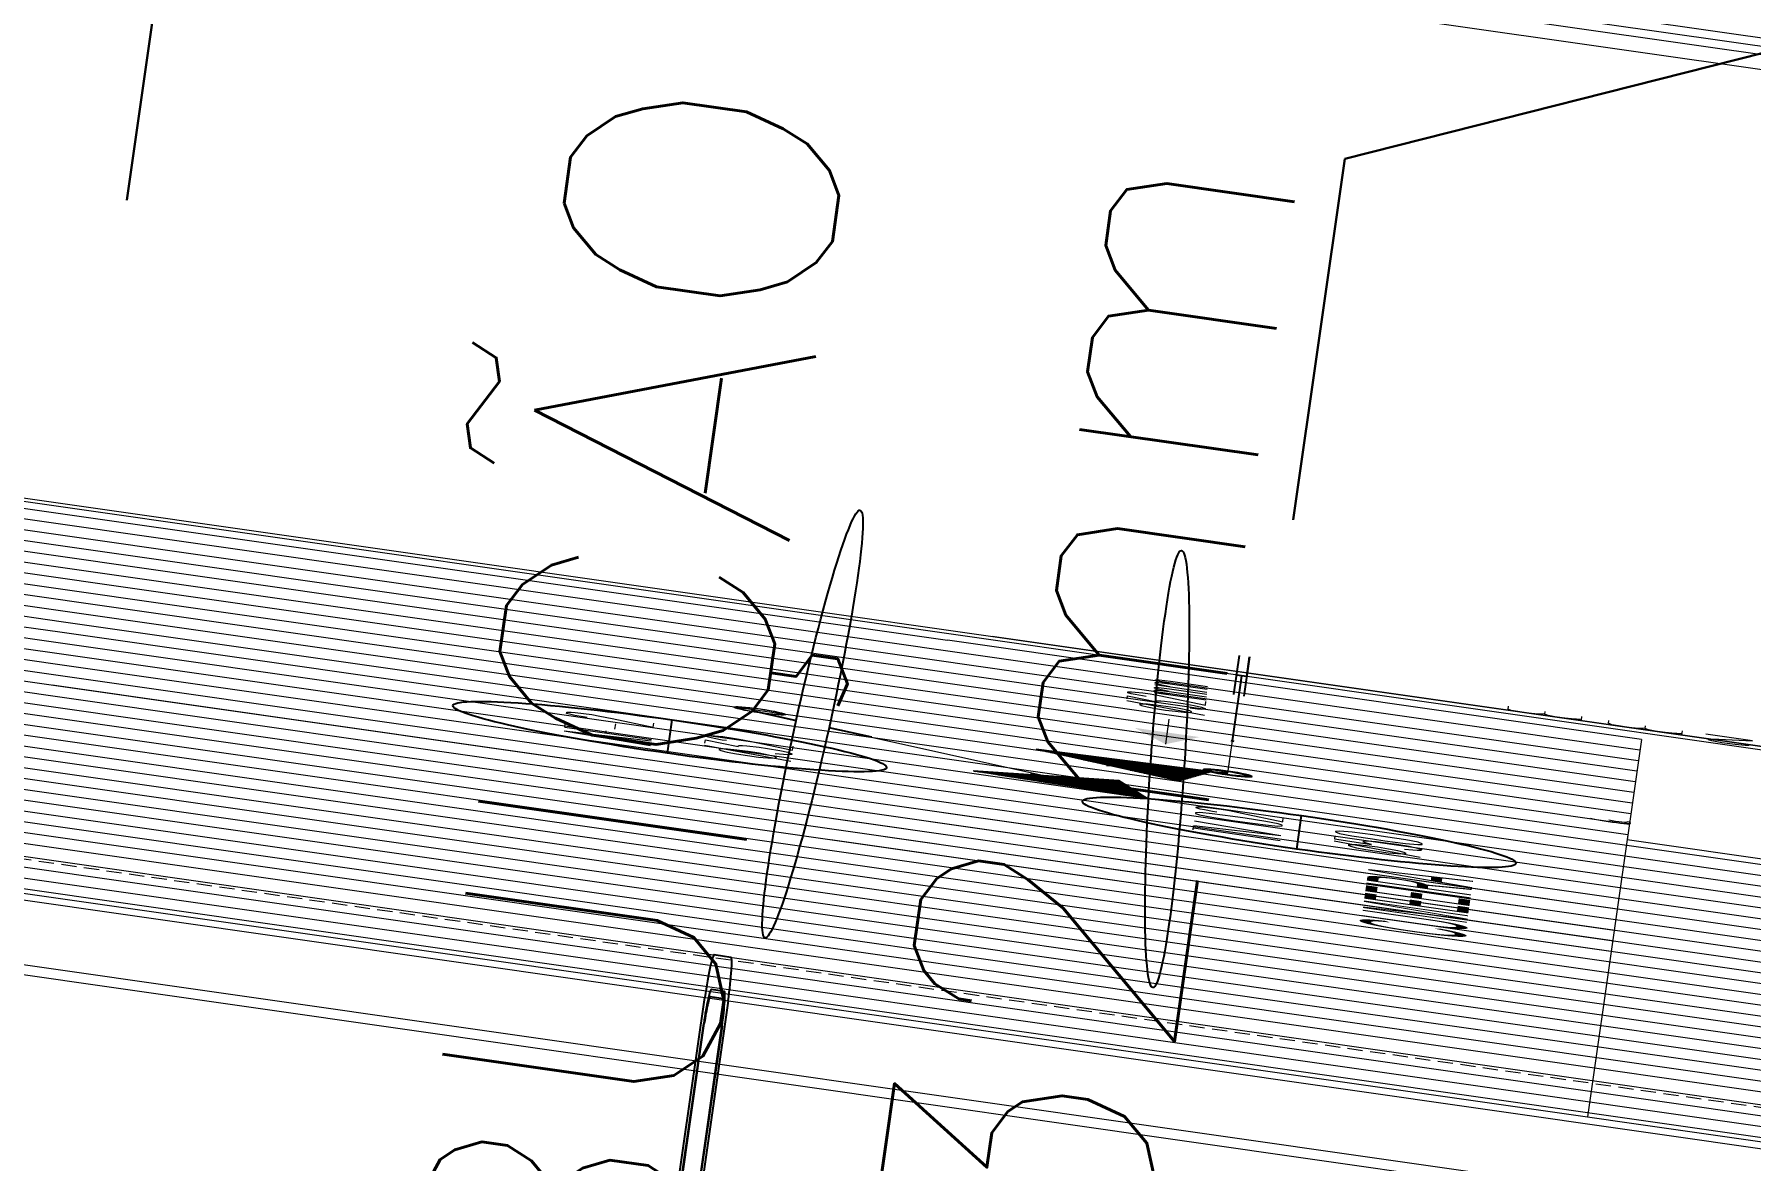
# Model space of a CAD drawing. Header units: millimetres. Extents: x -361192058 to 101130107379, y -14071650034 to 19218552450.
# Drawn here: x -125762.9 to -125646.5, y 40555 to 40631.3 of the extents above; entities that cross this region are included whole.
import ezdxf
from ezdxf.enums import TextEntityAlignment as Align

# ---------------------------------------------------------------- set-up
doc = ezdxf.new("R2010")
doc.units = ezdxf.units.MM
doc.header["$LTSCALE"] = 0.5
doc.linetypes.add('HIDDEN2', pattern=[0.1875, 0.125, -0.0625])
for name, color, linetype in [('02', 2, 'Continuous'), ('APBAN', 4, 'Continuous'), ('CONEXAO_AG_FRIA', 3, 'Continuous'), ('CONEXAO_ESGOTO', 7, 'Continuous'), ('CONEXÃO_HIDRÁULICA', 2, 'Continuous'), ('DETALHE_CONEXAO_EG', 3, 'Continuous'), ('DIVERSOS', 4, 'Continuous'), ('ESQUADRIAS', 3, 'Continuous'), ('HATCH', 8, 'Continuous'), ('MOBIL-I', 251, 'Continuous'), ('parede', 2, 'Continuous'), ('projeção 02', 7, 'HIDDEN2'), ('texto pequeno', 3, 'Continuous'), ('tubulação esg', 4, 'Continuous'), ('TUBULAÇÃO_HIDRÁULICA', 5, 'Continuous'), ('TXT_0', 7, 'Continuous')]:
    doc.layers.add(name, color=color, linetype=linetype)
doc.styles.add('ADITIVOCAD', font='ROMANS.shx')
doc.styles.add('COTAS', font='romans.shx')
doc.styles.add('R80', font='simplex.shx', dxfattribs={"height": 0.2})
doc.styles.add('ROMANS', font='romans', dxfattribs={"height": 0.1})
doc.styles.add('SANSSERIF', font='sas_____.pfb', dxfattribs={"height": 1})
doc.styles.get("Standard").update_dxf_attribs({"font": 'txt.shx', "height": 0.12})
doc.dimstyles.new('COTAS', dxfattribs={"dimtxt": 0.08, "dimasz": 0.06, "dimexe": 0.18, "dimexo": 0.0625, "dimgap": 0.05, "dimtad": 1, "dimdec": 4, "dimzin": 4, "dimdsep": 46, "dimtxsty": 'R80', "dimblk1": 'DOT', "dimblk2": 'DOT', "dimsah": 1, "dimcen": 0.09, "dimse1": 1, "dimse2": 1, "dimclrt": 150, "dimadec": 0, "dimazin": 0, "dimtfac": 1, "dimtdec": 4, "dimtmove": 2, "dimatfit": 3, "dimldrblk": 'DOT', "dimfxl": 0, "dimtolj": 1, "dimtzin": 0, "dimarcsym": 0})

# ---------------------------------------------------------------- blocks, each defined once
blk = doc.blocks.new('_Dot')
at = {"color": 0, "lineweight": -2}
blk.add_line((-0.5, 0), (-1, 0), dxfattribs=at)
at = {"color": 0, "const_width": 0.5}
blk.add_lwpolyline([(-0.25, 0, 1), (0.25, 0, 1)], format="xyb", close=True, dxfattribs=at)
blk = doc.blocks.new('DOT')
for p, q in [((0, -1.5), (0, 1.5)), ((1.5, 0), (-1.5, 0))]:
    blk.add_line(p, q)
blk.add_circle((0, 0), 0.5)
blk = doc.blocks.new('Adh_hicol0')
for radius in [0.559, 0.515]:
    blk.add_circle((0, 0), radius)
blk = doc.blocks.new('Adh_BalaoAf')
for p, q in [((0, 0), (0.65, 0)), ((1.8, 0), (1.15, 0))]:
    blk.add_line(p, q)
blk.add_circle((0.9, 0), 0.25)
blk = doc.blocks.new('Adh_Afn')
blk.add_line((-0.25, 0), (0.25, 0))
blk.add_circle((0, 0), 0.25)
at = {"flags": 8}
for tag, p in [('$AF', (0, 0.0703)), ('$DIAM', (0, -0.0909))]:
    blk.add_attdef(tag, text='', height=0.1, dxfattribs=at).set_placement(p, align=Align.MIDDLE)
blk = doc.blocks.new('Adh_cx_te90')
for p, q in [((-0.075, -0.0225), (-0.075, 0.0225)), ((0.075, 0), (0.075, 0.0225)), ((0.075, 0.0225), (0.075, -0.0225)), ((0.075, 0), (-0.075, 0)), ((0, -0.075), (0, 0)), ((-0.0225, -0.075), (0.0225, -0.075))]:
    blk.add_line(p, q)
blk = doc.blocks.new('ADC_VASO_02')
blk.add_lwpolyline([(-0.175, 0.15), (-0.175, 0.6, -0.414214), (-0.125, 0.65), (0.125, 0.65, -0.414214), (0.175, 0.6), (0.175, 0.1496)], format="xyb")
for points in [[(0.1388, 0.2754, -0.414214), (0.0988, 0.2354), (-0.0948, 0.2354, -0.414214), (-0.1348, 0.2754), (-0.1348, 0.5704, -0.414214), (-0.0948, 0.6104), (0.0988, 0.6104, -0.414214), (0.1388, 0.5704)], [(0.1303, 0.2754, -0.414214), (0.0988, 0.2439), (-0.0948, 0.2439, -0.414214), (-0.1263, 0.2754), (-0.1263, 0.5704, -0.414214), (-0.0948, 0.6019), (0.0988, 0.6019, -0.414214), (0.1303, 0.5704)], [(-0.17, 0.15, 0.414214), (-0.2, 0.12), (-0.2, 0), (0.2, 0), (0.2, 0.12, 0.414214), (0.17, 0.15)], [(-0.17, 0.14, 0.414214), (-0.19, 0.12), (-0.19, 0.01), (0.19, 0.01), (0.19, 0.12, 0.414214), (0.17, 0.14)]]:
    blk.add_lwpolyline(points, format="xyb", close=True)
blk.add_lwpolyline([(0.0363, 0.2439), (0.0363, 0.3375), (-0.0344, 0.3375), (-0.0344, 0.2439)])
blk.add_arc((0.0009, 0.3215), 0.0388, 24.3951, 155.6049)
blk = doc.blocks.new('APROVADO QUADRA 21.2 MBVII')
at = {"layer": 'HATCH', "lineweight": 18}
h = blk.add_hatch(dxfattribs=at)
h.set_pattern_fill('LINE,_O', color=256, scale=0.001, angle=337.2881)
h.set_pattern_definition([(337.28811485, (2017.4708656, 2134.5115368), (0.0012258592473, 0.002928804211), [])])
h.paths.add_polyline_path([(4251.0708, 2271.3934), (4250.9075, 2271.5595), (4250.8685, 2271.3579)])
h = blk.add_hatch(dxfattribs=at)
h.set_pattern_fill('LINE,_O', color=256, scale=0.001, angle=68.4888)
h.set_pattern_definition([(68.48882318, (4435.0140477, 41.2504852), (-0.002953848728, 0.001164217631), [])])
h.paths.add_polyline_path([(4251.3577, 2271.4916), (4251.195, 2271.3249), (4251.3974, 2271.2902)])
at = {"layer": '02', "color": 8, "lineweight": 18}
for p, q in [((4252.7712, 2270.8095), (4251.2712, 2270.8095)), ((4252.9212, 2270.6595), (4252.9212, 2270.8095))]:
    blk.add_line(p, q, dxfattribs=at)
at = {"layer": 'CONEXAO_ESGOTO', "lineweight": 18}
blk.add_line((4252.0776, 2271.3465), (4251.7033, 2271.3465), dxfattribs=at)
blk.add_solid([(4251.7033, 2271.3465), (4251.8794, 2271.309), (4251.8794, 2271.384)], dxfattribs=at)
at = {"layer": 'DETALHE_CONEXAO_EG', "lineweight": 18}
for radius in [0.03, 0.0275]:
    blk.add_circle((4251.3424, 2271.8103), radius, dxfattribs=at)
for centre, radius, start, end in [((4251.3424, 2271.8103), 0.025, 302.8451, 122.8411), ((4251.331, 2271.8178), 0.0137, 326.8705, 98.8182), ((4251.5225, 2270.8331), 0.025, 122.8464, 302.8424), ((4251.534, 2270.8256), 0.0137, 146.8705, 278.8182)]:
    blk.add_arc(centre, radius, start, end, dxfattribs=at)
at = {"layer": 'DIVERSOS', "color": 8, "lineweight": 18}
for p, q in [((4245.9212, 2256.0095), (4245.9212, 2278.6095)), ((4246.0712, 2256.5095), (4246.0712, 2278.6095)), ((4252.7712, 2270.8095), (4252.7712, 2271.6095)), ((4252.9212, 2270.4095), (4252.9212, 2271.5595))]:
    blk.add_line(p, q, dxfattribs=at)
at = {"layer": 'DIVERSOS', "lineweight": 18}
for p, q in [((4251.2065, 2271.6958), (4250.8685, 2271.3579)), ((4251.3974, 2271.2902), (4251.195, 2271.3249))]:
    blk.add_line(p, q, dxfattribs=at)
for points in [[(4250.8685, 2271.3579), (4251.0708, 2271.3934), (4250.9075, 2271.5595)], [(4251.3974, 2271.2902), (4251.3577, 2271.4916), (4251.195, 2271.3249)]]:
    blk.add_lwpolyline(points, dxfattribs=at)
at = {"layer": 'ESQUADRIAS', "color": 8, "lineweight": 18}
for p, q in [((4252.7712, 2278.6095), (4252.7712, 2271.6095)), ((4252.9212, 2278.6095), (4252.9212, 2263.6095)), ((4247.1212, 2272.6595), (4247.1212, 2266.3595)), ((4252.7712, 2270.8095), (4247.1212, 2270.8095)), ((4251.2712, 2269.3595), (4251.2712, 2270.8095))]:
    blk.add_line(p, q, dxfattribs=at)
at = {"layer": 'HATCH', "color": 8, "lineweight": 18}
for p, q in [((4247.85, 2266.3595), (4247.85, 2278.3595)), ((4248.0087, 2266.3595), (4248.0087, 2278.3595)), ((4248.1675, 2266.3595), (4248.1675, 2278.3595)), ((4248.3262, 2266.3595), (4248.3262, 2278.3595)), ((4248.485, 2266.3595), (4248.485, 2278.3595)), ((4248.6437, 2266.3595), (4248.6437, 2278.3595)), ((4248.8025, 2266.3595), (4248.8025, 2278.3595)), ((4247.1825, 2266.3595), (4247.1825, 2277.2095)), ((4247.3412, 2266.3595), (4247.3412, 2277.2095)), ((4247.5, 2266.3595), (4247.5, 2277.2095)), ((4247.6587, 2266.3595), (4247.6587, 2277.2095)), ((4251.025, 2272.6139), (4251.025, 2277.2095)), ((4251.1837, 2272.6139), (4251.1837, 2277.2095)), ((4251.8187, 2270.8095), (4251.8187, 2277.2095)), ((4251.9775, 2270.8095), (4251.9775, 2277.2095)), ((4252.1362, 2270.8095), (4252.1362, 2277.2095)), ((4252.295, 2270.8095), (4252.295, 2277.2095)), ((4252.4537, 2270.8095), (4252.4537, 2277.2095)), ((4252.6125, 2270.8095), (4252.6125, 2277.2095)), ((4251.3425, 2270.8095), (4251.3425, 2275.7978)), ((4251.5012, 2270.8095), (4251.5012, 2275.7978)), ((4251.66, 2270.8095), (4251.66, 2275.4178)), ((4248.9612, 2269.6687), (4248.9612, 2273.5438)), ((4249.12, 2269.6687), (4249.12, 2273.5438)), ((4249.2787, 2269.6687), (4249.2787, 2273.5438)), ((4249.4375, 2269.6687), (4249.4375, 2273.5438)), ((4249.5962, 2270.8095), (4249.5962, 2273.5438)), ((4249.755, 2270.8095), (4249.755, 2273.5438)), ((4249.9137, 2270.8095), (4249.9137, 2273.5438)), ((4250.0725, 2272.6139), (4250.0725, 2273.5438)), ((4250.2312, 2270.8095), (4250.2312, 2273.5438)), ((4250.39, 2272.6139), (4250.39, 2273.5438)), ((4250.5487, 2272.6139), (4250.5487, 2273.5438)), ((4250.7075, 2272.6139), (4250.7075, 2273.5438)), ((4250.8662, 2272.6139), (4250.8662, 2273.5438)), ((4247.0212, 2272.6595), (4247.0212, 2266.2595)), ((4250.0725, 2270.8095), (4250.0725, 2272.6139)), ((4250.2312, 2271.9749), (4250.2312, 2272.6139)), ((4250.39, 2269.6687), (4250.39, 2272.6139)), ((4250.5487, 2269.6687), (4250.5487, 2272.6139)), ((4250.7075, 2269.6687), (4250.7075, 2272.6139)), ((4250.8662, 2269.6687), (4250.8662, 2272.6139)), ((4251.025, 2269.1551), (4251.025, 2272.6139)), ((4251.1837, 2269.1551), (4251.1837, 2272.6139)), ((4249.5962, 2269.6687), (4249.5962, 2271.7095)), ((4249.755, 2269.6687), (4249.755, 2271.7095)), ((4249.9137, 2269.6687), (4249.9137, 2271.7095)), ((4250.0725, 2269.6687), (4250.0725, 2271.7095)), ((4250.2312, 2269.6687), (4250.2312, 2271.7095))]:
    blk.add_line(p, q, dxfattribs=at)
at = {"layer": 'parede', "color": 7, "lineweight": 18}
for p, q in [((4262.8536, 2278.4245), (4262.8536, 2265.8972)), ((4263.3177, 2271.6785), (4263.3177, 2270.1949))]:
    blk.add_line(p, q, dxfattribs=at)
at = {"layer": 'projeção 02', "color": 8, "lineweight": 18}
blk.add_line((4247.6212, 2266.8595), (4247.6212, 2273.1595), dxfattribs=at)
at = {"layer": 'tubulação esg', "lineweight": 18}
for p, q in [((4263.0727, 2271.6949), (4263.0727, 2265.8972)), ((4263.1939, 2271.6949), (4263.1939, 2265.8972))]:
    blk.add_line(p, q, dxfattribs=at)
at = {"layer": 'TUBULAÇÃO_HIDRÁULICA', "lineweight": 18}
for p, q in [((4252.8674, 2267.5158), (4252.8674, 2276.4311)), ((4251.4118, 2271.2714), (4252.8674, 2271.2714))]:
    blk.add_line(p, q, dxfattribs=at)
at = {"layer": 'CONEXÃO_HIDRÁULICA', "lineweight": 18, "rotation": 270}
blk.add_blockref('Adh_cx_te90', (4252.8674, 2271.2714), dxfattribs=at)
at = {"layer": 'DIVERSOS', "lineweight": 18}
for p, rotation in [((4251.4118, 2271.2714), 134.9999999999954), ((4251.3282, 2271.8175), 224.9999999999954)]:
    blk.add_blockref('Adh_BalaoAf', p, dxfattribs=dict(at, rotation=rotation))
ref = blk.add_blockref('Adh_Afn', (4250.7754, 2271.9078), dxfattribs=at)
ref.add_attrib('$AF', 'AF-2', dxfattribs={"layer": 'TXT_0', "height": 0.1, "style": 'ADITIVOCAD', "flags": 8}).set_placement((4250.7754, 2271.978), align=Align.MIDDLE)
ref.add_attrib('$DIAM', '%%C32', dxfattribs={"layer": 'TXT_0', "height": 0.1, "style": 'ADITIVOCAD', "flags": 8}).set_placement((4250.7754, 2271.8169), align=Align.MIDDLE)
ref = blk.add_blockref('Adh_Afn', (4250.6918, 2271.1811), dxfattribs=at)
ref.add_attrib('$AF', 'TV 02', dxfattribs={"layer": 'TXT_0', "height": 0.1, "style": 'ADITIVOCAD', "flags": 8}).set_placement((4250.6918, 2271.2514), align=Align.MIDDLE)
ref.add_attrib('$DIAM', '%%C50', dxfattribs={"layer": 'TXT_0', "height": 0.1, "style": 'ADITIVOCAD', "flags": 8}).set_placement((4250.6918, 2271.0902), align=Align.MIDDLE)
at = {"layer": 'MOBIL-I', "color": 8, "lineweight": 18, "rotation": 269.9999999999999}
blk.add_blockref('ADC_VASO_02', (4239.2294, 2271.8126), dxfattribs=at)
at = {"layer": 'TUBULAÇÃO_HIDRÁULICA', "lineweight": 18, "xscale": 0.0500000000001819, "yscale": 0.0500000000001819, "zscale": 0.0500000000001819, "rotation": 180}
blk.add_blockref('Adh_hicol0', (4251.4118, 2271.2714), dxfattribs=at)
at = {"color": 0, "lineweight": 13, "flags": 8}
for p in [(4700.7247, 2280.1125), (4699.5738, 2277.8964), (4702.3546, 2276.195), (4703.6722, 2274.085), (4699.8445, 2272.2194), (4703.0488, 2270.137), (4703.0877, 2267.9803), (4700.6523, 2261.5216), (4700.7007, 2257.1593)]:
    blk.add_attdef('NIVEL', p, '', height=0.075, dxfattribs=at)
for rotation, width, p in [(90, 0.8, (4700.8205, 2275.7521)), (270, 0.6, (4703.8437, 2274.9021)), (90, 0.8, (4701.5575, 2268.5021)), (180, 0.6, (4651.1817, 2236.1931))]:
    blk.add_attdef('$PORTA', text='', height=0.09, rotation=rotation, dxfattribs=dict(at, width=width)).set_placement(p, align=Align.MIDDLE)
for p in [(4654.176, 2240.463), (4648.499, 2240.1923), (4637.8012, 2239.3845), (4633.4388, 2239.3361), (4656.3921, 2239.3121), (4652.4746, 2237.6822), (4646.4166, 2236.988), (4644.2598, 2236.9491), (4650.3646, 2236.3646)]:
    blk.add_attdef('NIVEL', p, '', height=0.075, rotation=270, dxfattribs=at)
at = {"color": 0, "lineweight": 13, "width": 0.8, "flags": 8}
for p in [(4652.0317, 2239.2163), (4644.7817, 2238.4793)]:
    blk.add_attdef('$PORTA', text='', height=0.09, dxfattribs=at).set_placement(p, align=Align.MIDDLE)
at = {"layer": 'APBAN', "lineweight": 18, "insert": (4260.6189, 2271.2883), "char_height": 0.309381, "attachment_point": 9, "style": 'COTAS'}
blk.add_mtext('DISTRIBUIÇÃO\\PGERAL DE %%C 32mm', dxfattribs=at)
at = {"layer": 'CONEXAO_AG_FRIA', "lineweight": 18, "style": 'ROMANS'}
for rotation, p in [(0.1652, (4252.3942, 2271.3075)), (90.1652, (4252.9826, 2270.7183))]:
    blk.add_text(' %%C32mm', height=0.09, rotation=rotation, dxfattribs=at).set_placement(p, align=Align.CENTER)
at = {"layer": 'texto pequeno', "color": 8, "lineweight": 18, "style": 'SANSSERIF'}
blk.add_text('CUMEEIRA', height=0.12, dxfattribs=at).set_placement((4249.4599, 2270.9769))
at = {"layer": 'APBAN', "lineweight": 18, "annotation_type": 0, "has_hookline": 1, "hookline_direction": 1}
for points, text_width in [([(4263.1219, 2271.7366), (4260.4653, 2272.6078), (4260.4053, 2272.6078)], 2.0773), ([(4264.1524, 2270.5852), (4260.6689, 2271.2383)], 4.5818)]:
    blk.add_leader(points, dimstyle='COTAS', override={"dimldrblk": 'DOT'}, dxfattribs=dict(at, text_width=text_width))

msp = doc.modelspace()

# ---------------------------------------------------------------- block references
at = {"layer": '02', "color": 0, "lineweight": 30, "xscale": -4.574818403918471, "yscale": -59.40450511825884, "zscale": 4.574818403918471, "rotation": 261.8606972171988}
msp.add_blockref('APROVADO QUADRA 21.2 MBVII', (5129.041, 2225.201), dxfattribs=at)

doc.saveas('drawing.dxf')
